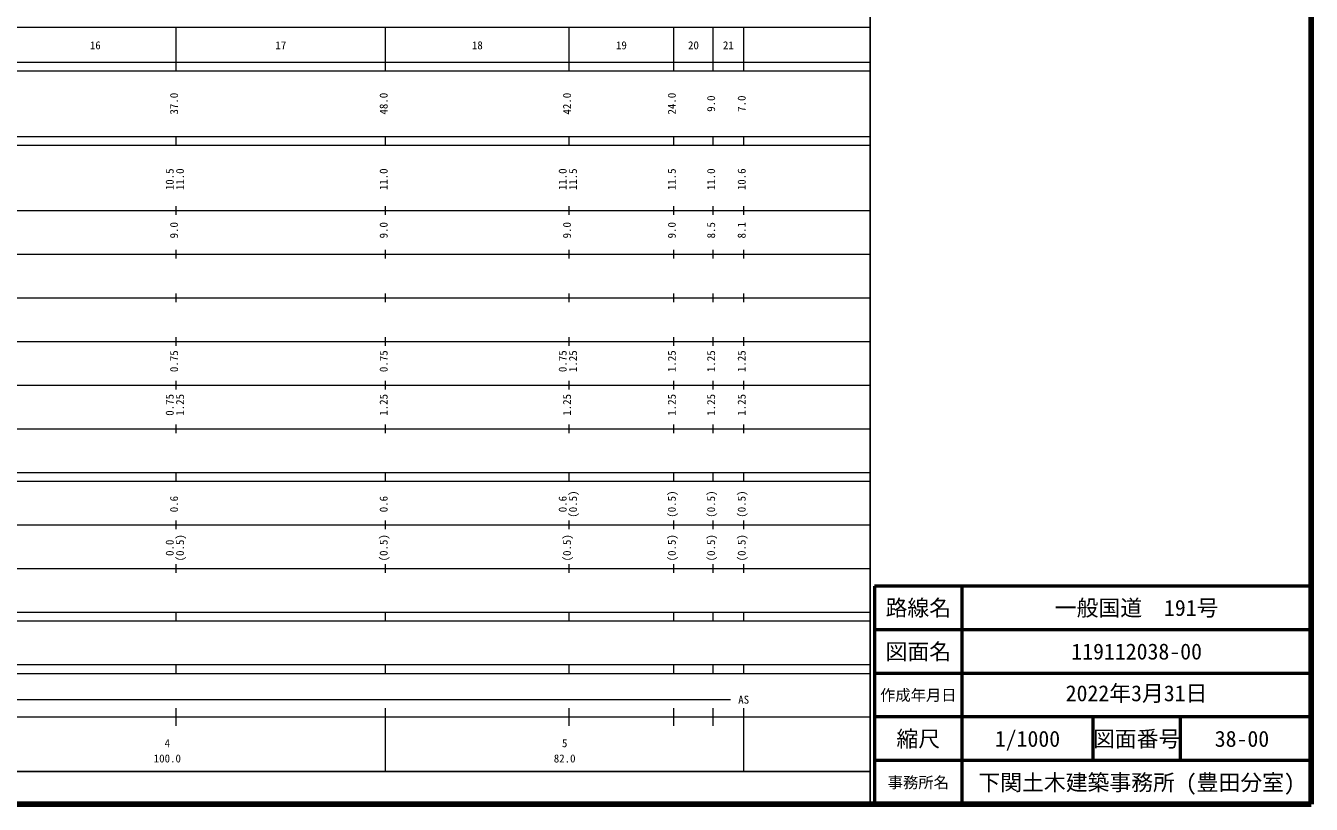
# Model space of a CAD drawing. Units: millimetres on the paper, enlarged 1000 times. Extents: x 40000 to 680000, y 20000 to 380000.
# Drawn here: x 385565 to 680000, y 20000 to 198357 of the extents above; entities that cross this region are included whole.
import ezdxf
from ezdxf.enums import TextEntityAlignment as Align

# ---------------------------------------------------------------- set-up
doc = ezdxf.new("R2010")
doc.units = ezdxf.units.MM
doc.header["$LTSCALE"] = 1000
for name, color, linetype, lineweight in [('M-BGD-EXST', 7, 'Continuous', 13), ('M-TTL', 2, 'Continuous', 140), ('M-TTL-FRAM', 2, 'Continuous', 50), ('M-TTL-LINE', 7, 'Continuous', 50)]:
    doc.layers.add(name, color=color, linetype=linetype, lineweight=lineweight)
doc.layers.add('M-TTL-TXT', color=7, linetype='Continuous')
doc.styles.add('ＭＳ ゴシック', font='')
doc.styles.get('ＭＳ ゴシック').set_extended_font_data('MS Gothic')

msp = doc.modelspace()

# ---------------------------------------------------------------- linework, layer by layer
at = {"layer": 'M-BGD-EXST', "lineweight": 25}
for p, q in [((579000, 20000), (579000, 370000)), ((68000, 27500), (579000, 27500))]:
    msp.add_line(p, q, dxfattribs=at)
at = {"layer": 'M-BGD-EXST'}
for p, q in [((68000, 198000), (579000, 198000)), ((420000, 188000), (420000, 198000)), ((468000, 188000), (468000, 198000)), ((510000, 188000), (510000, 198000)), ((534000, 188000), (534000, 198000)), ((543000, 188000), (543000, 198000)), ((550000, 188000), (550000, 198000)), ((40000, 190000), (579000, 190000)), ((40000, 188000), (579000, 188000)), ((40000, 173000), (579000, 173000)), ((40000, 171000), (579000, 171000)), ((420000, 171000), (420000, 173000)), ((468000, 171000), (468000, 173000)), ((510000, 171000), (510000, 173000)), ((534000, 171000), (534000, 173000)), ((543000, 171000), (543000, 173000)), ((550000, 171000), (550000, 173000)), ((420000, 155000), (420000, 157000)), ((468000, 155000), (468000, 157000)), ((510000, 155000), (510000, 157000)), ((534000, 155000), (534000, 157000)), ((543000, 155000), (543000, 157000)), ((550000, 155000), (550000, 157000)), ((40000, 156000), (579000, 156000)), ((46000, 146000), (579000, 146000)), ((420000, 145000), (420000, 147000)), ((468000, 145000), (468000, 147000)), ((510000, 145000), (510000, 147000)), ((534000, 145000), (534000, 147000)), ((543000, 145000), (543000, 147000)), ((550000, 145000), (550000, 147000)), ((52000, 136000), (579000, 136000)), ((420000, 135000), (420000, 137000)), ((468000, 135000), (468000, 137000)), ((510000, 135000), (510000, 137000)), ((534000, 135000), (534000, 137000)), ((543000, 135000), (543000, 137000)), ((550000, 135000), (550000, 137000)), ((420000, 125000), (420000, 127000)), ((468000, 125000), (468000, 127000)), ((510000, 125000), (510000, 127000)), ((534000, 125000), (534000, 127000)), ((543000, 125000), (543000, 127000)), ((550000, 125000), (550000, 127000)), ((46000, 126000), (579000, 126000)), ((52000, 116000), (579000, 116000)), ((420000, 115000), (420000, 117000)), ((468000, 115000), (468000, 117000)), ((510000, 115000), (510000, 117000)), ((534000, 115000), (534000, 117000)), ((543000, 115000), (543000, 117000)), ((550000, 115000), (550000, 117000)), ((46000, 106000), (579000, 106000)), ((420000, 105000), (420000, 107000)), ((468000, 105000), (468000, 107000)), ((510000, 105000), (510000, 107000)), ((534000, 105000), (534000, 107000)), ((543000, 105000), (543000, 107000)), ((550000, 105000), (550000, 107000)), ((40000, 96000), (579000, 96000)), ((420000, 94000), (420000, 96000)), ((468000, 94000), (468000, 96000)), ((510000, 94000), (510000, 96000)), ((534000, 94000), (534000, 96000)), ((543000, 94000), (543000, 96000)), ((550000, 94000), (550000, 96000)), ((40000, 94000), (579000, 94000)), ((49000, 84000), (579000, 84000)), ((420000, 83000), (420000, 85000)), ((468000, 83000), (468000, 85000)), ((510000, 83000), (510000, 85000)), ((534000, 83000), (534000, 85000)), ((543000, 83000), (543000, 85000)), ((550000, 83000), (550000, 85000)), ((40000, 74000), (579000, 74000)), ((420000, 73000), (420000, 75000)), ((468000, 73000), (468000, 75000)), ((510000, 73000), (510000, 75000)), ((534000, 73000), (534000, 75000)), ((543000, 73000), (543000, 75000)), ((550000, 73000), (550000, 75000)), ((40000, 64000), (579000, 64000)), ((40000, 62000), (579000, 62000)), ((420000, 62000), (420000, 64000)), ((468000, 62000), (468000, 64000)), ((510000, 62000), (510000, 64000)), ((534000, 62000), (534000, 64000)), ((543000, 62000), (543000, 64000)), ((550000, 62000), (550000, 64000)), ((40000, 52000), (579000, 52000)), ((420000, 50000), (420000, 52000)), ((468000, 50000), (468000, 52000)), ((510000, 50000), (510000, 52000)), ((534000, 50000), (534000, 52000)), ((543000, 50000), (543000, 52000)), ((550000, 50000), (550000, 52000)), ((40000, 50000), (579000, 50000)), ((71000, 44000), (547000, 44000)), ((420000, 38000), (420000, 42000)), ((468000, 27500), (468000, 42000)), ((510000, 38000), (510000, 42000)), ((534000, 38000), (534000, 42000)), ((543000, 38000), (543000, 42000)), ((550000, 27500), (550000, 42000)), ((40000, 40000), (579000, 40000))]:
    msp.add_line(p, q, dxfattribs=at)
at = {"layer": 'M-TTL'}
for p, q in [((680000, 20000), (680000, 380000)), ((40000, 20000), (680000, 20000))]:
    msp.add_line(p, q, dxfattribs=at)
at = {"layer": 'M-TTL-FRAM'}
for p, q in [((680000, 70000), (580000, 70000)), ((580000, 70000), (580000, 20000))]:
    msp.add_line(p, q, dxfattribs=at)
at = {"layer": 'M-TTL-LINE'}
for p, q in [((600000, 70000), (600000, 20000)), ((680000, 60000), (580000, 60000)), ((680000, 50000), (580000, 50000)), ((680000, 40000), (580000, 40000)), ((630000, 40000), (630000, 30000)), ((650000, 40000), (650000, 30000)), ((680000, 30000), (580000, 30000))]:
    msp.add_line(p, q, dxfattribs=at)

# ---------------------------------------------------------------- texts
at = {"layer": 'M-BGD-EXST', "style": 'ＭＳ ゴシック'}
for s, p in [('16', (401500, 192405)), ('17', (444000, 192405)), ('18', (489000, 192405)), ('19', (522000, 192405)), ('20', (538500, 192405)), ('21', (546500, 192405)), ('AS', (550000, 42500)), ('4', (418000, 32523)), ('5', (509000, 32523)), ('100.0', (418000, 29033)), ('82.0', (509000, 29033))]:
    msp.add_text(s, height=1833, dxfattribs=at).set_placement(p, align=Align.BOTTOM_CENTER)
for s, p in [('37.0', (421000, 180500)), ('48.0', (469000, 180500)), ('42.0', (511000, 180500)), ('24.0', (535000, 180500)), ('9.0', (544000, 180500)), ('7.0', (551000, 180500)), ('10.5', (420000, 163174)), ('11.0', (422370, 163174)), ('11.0', (469000, 163174)), ('11.0', (510000, 163174)), ('11.5', (512370, 163174)), ('11.5', (535000, 163174)), ('11.0', (544000, 163174)), ('10.6', (551000, 163174)), ('9.0', (421000, 151500)), ('9.0', (469000, 151500)), ('9.0', (511000, 151500)), ('9.0', (535000, 151500)), ('8.5', (544000, 151500)), ('8.1', (551000, 151500)), ('0.75', (421000, 121500)), ('0.75', (469000, 121500)), ('0.75', (510000, 121500)), ('1.25', (512370, 121500)), ('1.25', (535000, 121500)), ('1.25', (544000, 121500)), ('1.25', (551000, 121500)), ('0.75', (420000, 111500)), ('1.25', (422370, 111500)), ('1.25', (469000, 111500)), ('1.25', (511000, 111500)), ('1.25', (535000, 111500)), ('1.25', (544000, 111500)), ('1.25', (551000, 111500)), ('(0.5)', (512370, 88764)), ('(0.5)', (535000, 88764)), ('(0.5)', (544000, 88764)), ('(0.5)', (551000, 88764)), ('0.6', (421000, 88764)), ('0.6', (469000, 88764)), ('0.6', (510000, 88764)), ('0.0', (420000, 78764)), ('(0.5)', (422370, 78764)), ('(0.5)', (469000, 78764)), ('(0.5)', (511000, 78764)), ('(0.5)', (535000, 78764)), ('(0.5)', (544000, 78764)), ('(0.5)', (551000, 78764))]:
    msp.add_text(s, height=1833, rotation=90, dxfattribs=at).set_placement(p, align=Align.BOTTOM_CENTER)
at = {"layer": 'M-TTL-TXT', "style": 'ＭＳ ゴシック'}
for s, height, p in [('路線名', 3666, (590000, 65000)), ('路線名', 3666, (590000, 65000)), ('一般国道\u3000191号', 3666, (640000, 65000)), ('図面名', 3666, (590000, 55000)), ('図面名', 3666, (590000, 55000)), ('119112038-00', 3666, (640000, 55000)), ('作成年月日', 2566, (590000, 45000)), ('作成年月日', 2566, (590000, 45000)), ('縮尺', 3666, (590000, 35000)), ('縮尺', 3666, (590000, 35000)), ('1/1000', 3666, (615000, 35000)), ('図面番号', 3666, (640000, 35000)), ('図面番号', 3666, (640000, 35000)), ('38-00', 3666, (664125, 35000)), ('事務所名', 2566, (590000, 25000)), ('事務所名', 2566, (590000, 25000)), ('下関土木建築事務所 (豊田分室)', 3666, (640000, 25000))]:
    msp.add_text(s, height=height, dxfattribs=at).set_placement(p, align=Align.MIDDLE_CENTER)
msp.add_text('2022年3月31日', height=3666, dxfattribs=at).set_placement((623750, 42500), align=Align.BOTTOM_LEFT)

doc.saveas('drawing.dxf')
